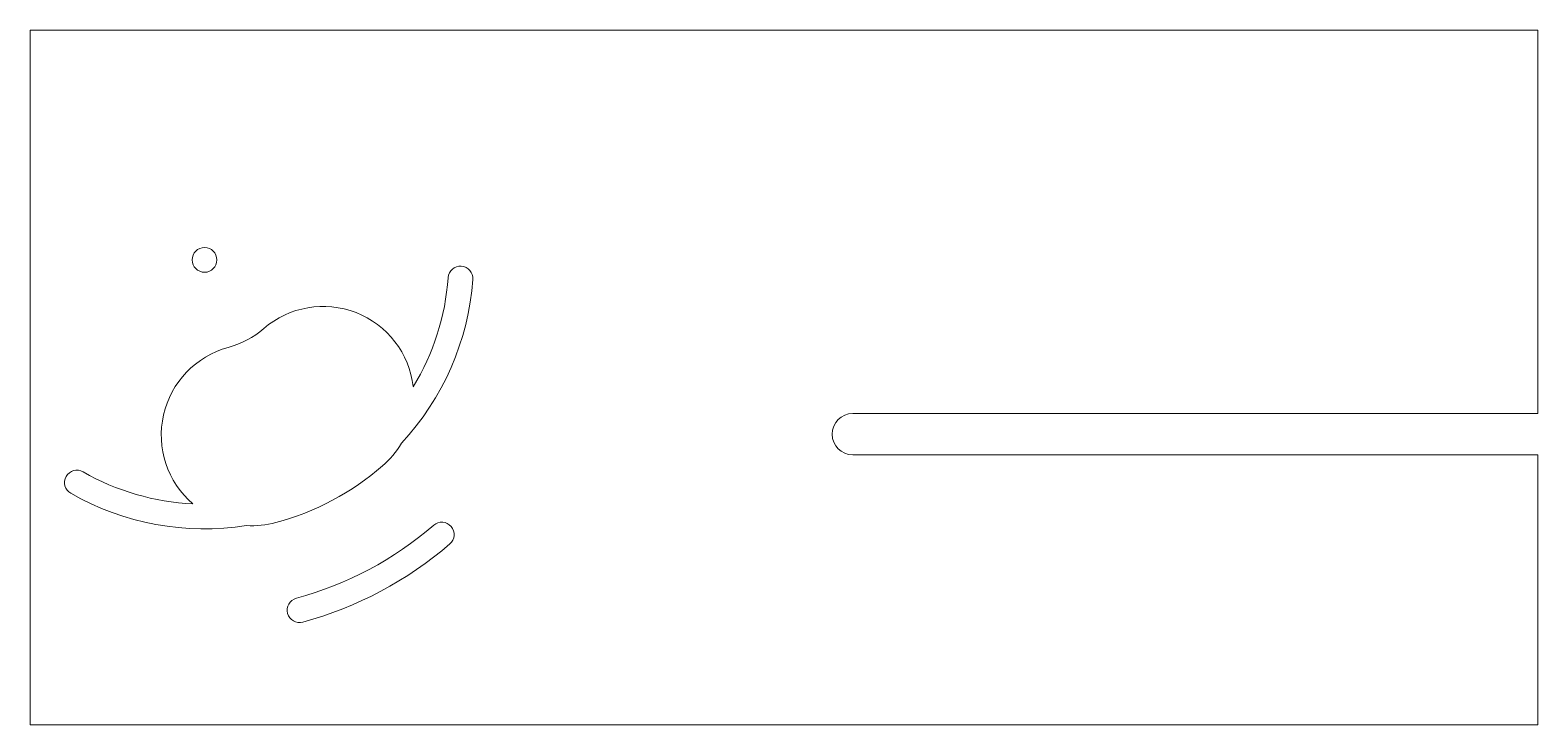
# Model space of a CAD drawing. Header units: millimetres. Extents: x -91 to 91, y -42 to 42.
import ezdxf

# ---------------------------------------------------------------- set-up
doc = ezdxf.new("R2010")
doc.units = ezdxf.units.MM

msp = doc.modelspace()

# ---------------------------------------------------------------- linework, layer by layer
at = {"color": 7, "linetype": 'Continuous', "lineweight": 15}
for p, q in [((-91.35, -42.09), (-91.35, 42.09)), ((-91.35, 42.09), (91.35, 42.09)), ((91.35, -4.37), (91.35, 42.09)), ((8.34, -4.37), (91.35, -4.37)), ((8.34, -9.37), (91.35, -9.37)), ((91.35, -42.09), (91.35, -9.37)), ((-91.35, -42.09), (91.35, -42.09))]:
    msp.add_line(p, q, dxfattribs=at)
msp.add_circle((-70.22, 14.25), 1.5, dxfattribs=at)
for centre, radius, start, end in [((-39.21, 11.99), 1.5, 355.8244, 175.8244), ((-70.22, 14.25), 32.6, 317.0478, 355.8244), ((-70.22, 14.25), 29.6, 328.7367, 355.8244), ((-55.85, -2.39), 11, 6.6792, 130.8244), ((-70.22, 14.25), 10.99, 285.1867, 310.8244), ((-64.46, -6.97), 11, 105.1867, 229.332), ((8.34, -6.87), 2.5, 90, 270), ((-55.85, -2.39), 11, 310.8244, 329.5642), ((-70.22, 14.25), 32.99, 285.1867, 310.8244), ((-85.69, -12.73), 1.5, 60.1867, 240.1867), ((-70.22, 14.25), 29.6, 240.1867, 267.2745), ((-70.22, 14.25), 32.6, 240.1867, 278.9634), ((-64.46, -6.97), 11, 266.447, 285.1867), ((-70.22, 14.25), 42.48, 285.1867, 310.8244), ((-41.47, -19.03), 1.5, 310.8244, 130.8244), ((-70.22, 14.25), 45.48, 285.1867, 310.8244), ((-58.7, -28.2), 1.5, 105.1867, 285.1867)]:
    msp.add_arc(centre, radius, start, end, dxfattribs=at)

doc.saveas('drawing.dxf')
